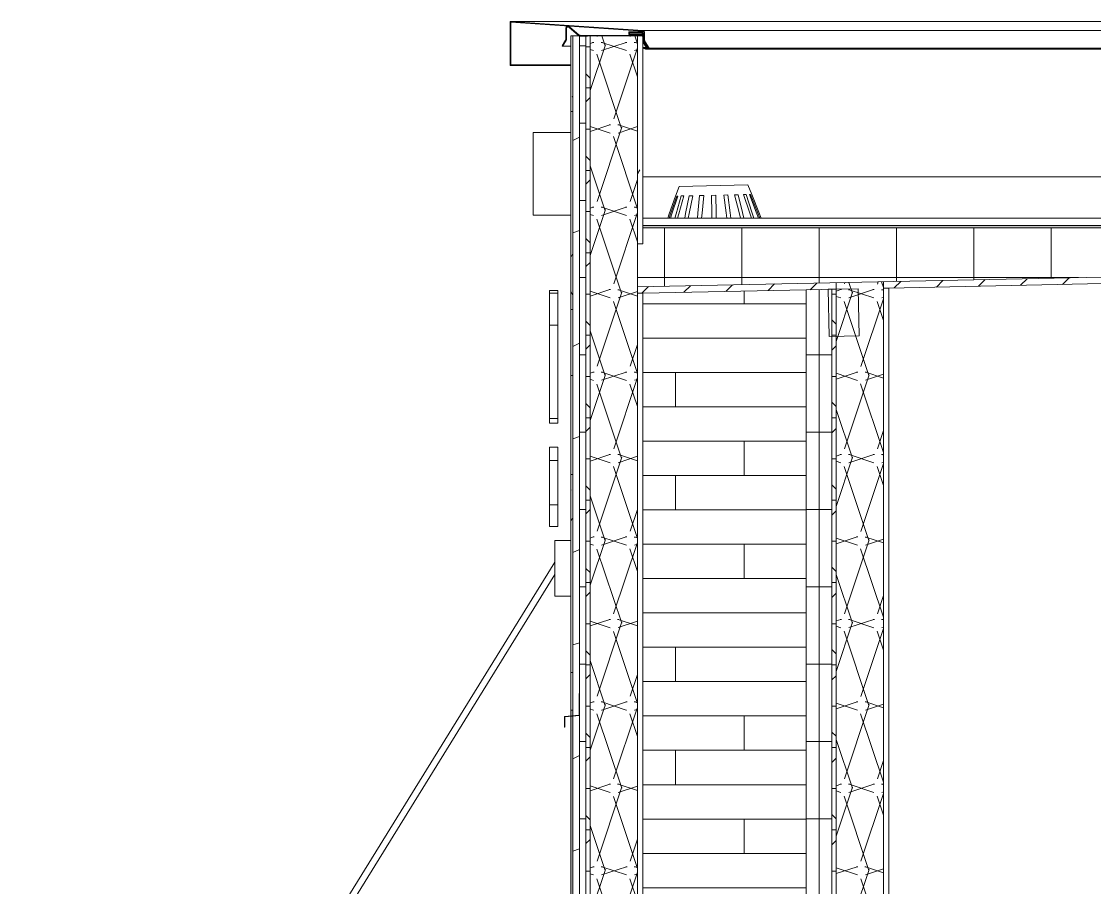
# Model space of a CAD drawing. Header units: inches. Extents: x 9661 to 15313, y -314 to 660.
# Drawn here: x 13195.7 to 13320.6, y 328.8 to 429.7 of the extents above; entities that cross this region are included whole.
import ezdxf

# ---------------------------------------------------------------- set-up
doc = ezdxf.new("R2010")
doc.units = ezdxf.units.IN
doc.header["$MEASUREMENT"] = 0
for name, color, linetype, lineweight in [('0-3', 55, 'Continuous', 9), ('0-5', 130, 'Continuous', 5), ('A-FLOR-8', 192, 'Continuous', 9), ('A-FLOR-MCUT-1', 51, 'Continuous', 9), ('A-FLOR-PATT-1', 45, 'Continuous', 9), ('A-GENM-2', 55, 'Continuous', 9), ('A-ROOF-3', 132, 'Continuous', 9), ('A-ROOF-4', 55, 'Continuous', 9), ('A-ROOF-5', 8, 'Continuous', 5), ('A-ROOF-PATT-1', 45, 'Continuous', 9), ('A-WALL-10', 113, 'Continuous', 9), ('A-WALL-5', 55, 'Continuous', 9), ('A-WALL-6', 251, 'Continuous', 5), ('A-WALL-9', 10, 'Continuous', 9), ('A-WALL-PATT-1', 55, 'Continuous', 9), ('A-WALL-PATT-2', 45, 'Continuous', 9), ('M-EQPM-1', 55, 'Continuous', 9), ('S-BEAM-2', 7, 'Continuous', 9), ('S-BEAM-3', 55, 'Continuous', 9)]:
    doc.layers.add(name, color=color, linetype=linetype, lineweight=lineweight)
pattern_1 = [(216.87, (14117.1676, 162.832), (71.999914, 48.000129), [12, -108]), (206.565, (14131.568, 155.632), (-23.99974, -23.9997), [26.833, -26.833]), (198.435, (14131.568, 143.632), (-47.999875, -23.999517), [15.179, -60.716])]
pattern_2 = [(0, (14107.568, 138.832), (0, 9), []), (90, (14107.568, 138.832), (-9, 6e-16), [])]
pattern_3 = [(0, (14107.5676, 138.832), (0, 4.798), []), (315, (14107.5676, 138.832), (4.798427, 0), [6.786, -6.786]), (45, (14107.5676, 138.832), (4.798427, 0), [6.786, -6.786])]
pattern_4 = [(161.57, (14108.0476, 139.312), (-3.8399538, -1.54e-05), [0, -27.322, 3.034, 0]), (18.43, (14107.0876, 139.312), (-3.8399538, 1.54e-05), [0, -27.322, 3.034, 0]), (108.43, (14108.0476, 139.312), (1.919622, -9.6005246), [9.106, -21.25]), (71.57, (14107.0876, 139.312), (1.919622, 9.6005246), [9.106, -21.25])]

# ---------------------------------------------------------------- blocks, each defined once
blk = doc.blocks.new('LVL-Laminated Veneer Lumber - 4X6 S_ PINE - NO_ 1-2262919-BUILDING SECTION - NORTH_SOUTH AT ELEVATOR AND COURTYARD - LOOKING EAST')
at = {"layer": 'S-BEAM-2'}
for p, q in [((-3826.77, 398.55), (-3830.27, 398.48)), ((-3830.27, 398.48), (-3830.15, 392.98)), ((-3826.77, 398.55), (-3826.65, 393.05)), ((-3830.15, 392.98), (-3826.65, 393.05))]:
    blk.add_line(p, q, dxfattribs=at)
blk = doc.blocks.new('CTR - 1st Phase - Structure_rvt-2-BUILDING SECTION - NORTH_SOUTH AT ELEVATOR AND COURTYARD - LOOKING EAST')
at = {"layer": '0-3'}
blk.add_blockref('LVL-Laminated Veneer Lumber - 4X6 S_ PINE - NO_ 1-2262919-BUILDING SECTION - NORTH_SOUTH AT ELEVATOR AND COURTYARD - LOOKING EAST', (0, 0), dxfattribs=at)
blk = doc.blocks.new('Basic Wall _ EXT - FIBER CEMENT - SMALL - ___-2145929-BUILDING SECTION - NORTH_SOUTH AT ELEVATOR AND COURTYARD - LOOKING EAST')
at = {"layer": 'A-WALL-5'}
for p, q in [((-3621.81, 429.66), (-3867.29, 429.66)), ((-3860.41, 429.11), (-3860.56, 429.11)), ((-3620.7, 428.6), (-3851.85, 428.6)), ((-3859.34, 428.04), (-3859.28, 428)), ((-3853.2, 428.04), (-3858.3, 428.04)), ((-3851.97, 428.37), (-3853.4, 428.37)), ((-3852.33, 428.23), (-3851.71, 428.23)), ((-3851.71, 428.16), (-3852.33, 428.16)), ((-3851.71, 428.08), (-3852.02, 428.08)), ((-3851.89, 428.04), (-3852.02, 428.04)), ((-3851.71, 428.24), (-3851.93, 428.24)), ((-3851.65, 428.47), (-3851.92, 428.47)), ((-3851.69, 428.52), (-3851.85, 428.52)), ((-3851.7, 428.27), (-3851.85, 428.27)), ((-3860.22, 426.79), (-3861.19, 426.79)), ((-3851.44, 426.64), (-3851.78, 426.64)), ((-3851.47, 426.5), (-3851.51, 426.51)), ((-3851.44, 426.42), (-3618.42, 426.42)), ((-3851.23, 426.59), (-3851.42, 426.59)), ((-3851.24, 426.63), (-3851.35, 426.63)), ((-3618.59, 426.57), (-3851.11, 426.57)), ((-3860.22, 424.62), (-3860.73, 424.62)), ((-3860.22, 424.54), (-3860.73, 424.54))]:
    blk.add_line(p, q, dxfattribs=at)
at = {"layer": 'A-WALL-5', "flags": 128}
for points in [[(-3860.39, 429.05), (-3860.45, 429.09), (-3860.51, 429.11), (-3860.57, 429.11), (-3860.63, 429.1), (-3860.69, 429.07), (-3860.74, 429.03), (-3860.77, 428.98), (-3860.8, 428.92), (-3860.81, 428.86)], [(-3860.73, 428.86), (-3860.72, 428.9), (-3860.71, 428.95), (-3860.68, 428.98), (-3860.65, 429.01), (-3860.61, 429.03), (-3860.56, 429.03), (-3860.52, 429.03), (-3860.48, 429.02), (-3860.44, 428.99)], [(-3851.63, 428.35), (-3851.63, 428.41), (-3851.66, 428.47), (-3851.69, 428.52), (-3851.73, 428.56), (-3851.79, 428.59), (-3851.85, 428.6)], [(-3860.81, 427.63), (-3860.81, 427.58), (-3860.82, 427.54), (-3860.84, 427.5)], [(-3860.78, 427.45), (-3860.75, 427.51), (-3860.73, 427.57), (-3860.73, 427.63)], [(-3859.13, 428.04), (-3859.18, 428.05), (-3859.24, 428.07), (-3859.29, 428.1)], [(-3851.77, 427.83), (-3851.78, 427.89), (-3851.81, 427.95), (-3851.85, 428.01), (-3851.9, 428.05), (-3851.96, 428.07), (-3852.02, 428.08)], [(-3851.85, 428.52), (-3851.81, 428.51), (-3851.78, 428.49), (-3851.75, 428.47), (-3851.72, 428.43), (-3851.71, 428.4), (-3851.71, 428.35)], [(-3851.85, 427.33), (-3851.83, 427.28), (-3851.8, 427.22)], [(-3851.74, 427.26), (-3851.76, 427.3), (-3851.77, 427.35), (-3851.77, 427.39)], [(-3851.71, 427.44), (-3851.7, 427.38), (-3851.68, 427.32), (-3851.65, 427.26)], [(-3851.59, 427.3), (-3851.61, 427.35), (-3851.62, 427.39), (-3851.63, 427.44)], [(-3851.55, 426.44), (-3851.49, 426.42), (-3851.42, 426.42), (-3851.36, 426.43), (-3851.3, 426.45)], [(-3851.35, 426.52), (-3851.39, 426.5), (-3851.43, 426.49), (-3851.44, 426.49)]]:
    blk.add_lwpolyline(points, dxfattribs=at)
blk = doc.blocks.new('Basic Wall _ EXT - FIBER CEMENT - LARGE - ___-2162461-BUILDING SECTION - NORTH_SOUTH AT ELEVATOR AND COURTYARD - LOOKING EAST')
at = {"layer": 'A-WALL-9'}
blk.add_hatch(color=256, dxfattribs=at).paths.add_polyline_path([(-3860.97, 347.5), (-3860.94, 347.53), (-3860.94, 348.72), (-3860.97, 348.72), (-3860.97, 347.53)], flags=0)
at = {"layer": 'A-WALL-10'}
for p, q in [((-3859.22, 351.44), (-3859.25, 351.44)), ((-3859.25, 351.44), (-3859.25, 348.9)), ((-3859.22, 349.5), (-3859.22, 351.44)), ((-3859.25, 348.9), (-3860.97, 348.75)), ((-3860.97, 348.75), (-3860.97, 347.5)), ((-3859.22, 348.87), (-3860.94, 348.72)), ((-3860.94, 347.5), (-3860.94, 348.72)), ((-3860.97, 347.5), (-3860.94, 347.5))]:
    blk.add_line(p, q, dxfattribs=at)
at = {"layer": 'A-WALL-5'}
blk.add_line((-3859.22, 348.87), (-3859.22, 349.5), dxfattribs=at)
blk = doc.blocks.new('Basic Wall _ EXT - FIBER CEMENT - SMALL - ___-2145935-BUILDING SECTION - NORTH_SOUTH AT ELEVATOR AND COURTYARD - LOOKING EAST')
at = {"layer": 'A-WALL-9'}
h = blk.add_hatch(color=256, dxfattribs=at)
h.paths.add_polyline_path([(-3867.29, 424.54), (-3860.73, 424.54), (-3860.73, 424.62), (-3867.21, 424.62), (-3867.21, 429.58), (-3851.85, 428.52), (-3851.85, 428.6), (-3867.29, 429.66), (-3867.29, 424.62)], flags=0)
h.paths.add_polyline_path([(-3851.55, 426.44), (-3851.55, 426.53), (-3851.78, 426.64), (-3851.78, 426.56), (-3851.59, 426.46)], flags=0)
h.paths.add_polyline_path([(-3851.3, 426.45), (-3851.13, 426.59), (-3851.62, 427.28), (-3851.65, 427.26), (-3851.23, 426.59), (-3851.33, 426.49)], flags=0)
h.paths.add_polyline_path([(-3851.42, 426.59), (-3851.36, 426.64), (-3851.77, 427.24), (-3851.78, 427.19), (-3851.42, 426.6)], flags=0)
h.paths.add_polyline_path([(-3861.19, 426.79), (-3860.78, 427.45), (-3860.84, 427.5), (-3861.25, 426.84)], flags=0)
h.paths.add_polyline_path([(-3851.85, 427.39), (-3851.77, 427.39), (-3851.81, 427.83), (-3851.85, 427.81), (-3851.85, 427.77)], flags=0)
h.paths.add_polyline_path([(-3851.63, 427.44), (-3851.66, 428.35), (-3851.71, 428.35), (-3851.71, 427.44)], flags=0)
h.paths.add_polyline_path([(-3860.73, 427.63), (-3860.73, 428.86), (-3860.81, 428.86), (-3860.78, 427.63), (-3860.73, 427.63)], flags=0)
h.paths.add_polyline_path([(-3858.3, 428), (-3858.31, 428.04), (-3858.37, 428)], flags=0)
h.paths.add_polyline_path([(-3852.02, 428), (-3852.02, 428.08), (-3853.2, 428.04), (-3853.2, 428), (-3852.47, 428)], flags=0)
h.paths.add_polyline_path([(-3859.34, 428.04), (-3859.29, 428.1), (-3860.42, 429.03), (-3860.43, 428.98), (-3859.37, 428.07)], flags=0)
h.paths.add_polyline_path([(-3852.33, 428.16), (-3852.33, 428.23), (-3853.4, 428.23), (-3853.4, 428.37), (-3851.97, 428.37), (-3851.92, 428.25), (-3851.85, 428.27), (-3851.92, 428.47), (-3853.48, 428.44), (-3853.48, 428.16), (-3852.47, 428.16)], flags=0)
at = {"layer": 'A-WALL-10'}
for p, q in [((-3851.85, 428.6), (-3867.29, 429.66)), ((-3867.29, 429.66), (-3867.29, 424.54)), ((-3867.21, 429.58), (-3851.85, 428.52)), ((-3867.21, 429.58), (-3867.21, 424.62)), ((-3860.81, 428.86), (-3860.81, 427.63)), ((-3860.73, 427.63), (-3860.73, 428.86)), ((-3860.44, 428.99), (-3859.34, 428.04)), ((-3859.29, 428.1), (-3860.39, 429.05)), ((-3860.84, 427.5), (-3861.25, 426.84)), ((-3861.19, 426.79), (-3860.78, 427.45)), ((-3859.13, 428.04), (-3858.3, 428.04)), ((-3859.13, 427.96), (-3858.3, 427.96)), ((-3858.3, 427.96), (-3858.3, 428.04)), ((-3851.92, 428.47), (-3853.48, 428.44)), ((-3853.48, 428.44), (-3853.48, 428.16)), ((-3853.48, 428.16), (-3852.33, 428.16)), ((-3853.4, 428.37), (-3851.97, 428.39)), ((-3853.4, 428.23), (-3853.4, 428.37)), ((-3852.33, 428.23), (-3853.4, 428.23)), ((-3852.02, 428.08), (-3853.2, 428.08)), ((-3853.2, 428), (-3853.2, 428.08)), ((-3852.33, 428.23), (-3852.33, 428.16)), ((-3851.97, 428.39), (-3851.93, 428.24)), ((-3851.93, 428.24), (-3851.85, 428.27)), ((-3851.85, 428.27), (-3851.92, 428.47)), ((-3851.77, 427.39), (-3851.77, 427.83)), ((-3851.71, 428.35), (-3851.71, 427.44)), ((-3851.63, 427.44), (-3851.63, 428.35)), ((-3851.11, 426.57), (-3851.59, 427.3)), ((-3861.25, 426.84), (-3861.19, 426.79)), ((-3851.78, 426.64), (-3851.82, 426.57)), ((-3851.55, 426.44), (-3851.82, 426.57)), ((-3851.8, 427.22), (-3851.42, 426.59)), ((-3851.51, 426.51), (-3851.78, 426.64)), ((-3851.35, 426.63), (-3851.74, 427.26)), ((-3851.65, 427.26), (-3851.22, 426.6)), ((-3851.42, 426.59), (-3851.35, 426.63)), ((-3851.22, 426.6), (-3851.35, 426.52)), ((-3851.3, 426.45), (-3851.11, 426.57)), ((-3867.29, 424.54), (-3860.73, 424.54)), ((-3860.73, 424.62), (-3867.21, 424.62)), ((-3860.73, 424.54), (-3860.73, 424.62))]:
    blk.add_line(p, q, dxfattribs=at)
for centre, radius, start, end in [((-3860.56, 428.86), 0.25, 49.2771, 180), ((-3860.56, 428.86), 0.171, 49.2771, 180), ((-3851.88, 428.35), 0.25, 0, 83.0705), ((-3861.06, 427.63), 0.25, 328.2381, 0), ((-3861.06, 427.63), 0.329, 328.2381, 0), ((-3859.13, 428.29), 0.329, 229.2771, 270), ((-3859.13, 428.29), 0.25, 229.2771, 270), ((-3852.02, 427.83), 0.25, 0, 90), ((-3852.02, 427.83), 0.171, 360, 90), ((-3851.88, 428.35), 0.171, 0, 82.4457), ((-3851.52, 427.39), 0.329, 180, 211.4324), ((-3851.52, 427.39), 0.25, 180, 211.4324), ((-3851.38, 427.44), 0.329, 180, 212.826), ((-3851.38, 427.44), 0.25, 180, 212.826), ((-3851.44, 426.67), 0.25, 244.1745, 302.0105), ((-3851.44, 426.67), 0.171, 244.1745, 302.0105)]:
    blk.add_arc(centre, radius, start, end, dxfattribs=at)
at = {"layer": 'A-WALL-5'}
for p, q in [((-3853.2, 428), (-3852.47, 428)), ((-3852.47, 428), (-3852.02, 428)), ((-3851.85, 427.83), (-3851.85, 427.39))]:
    blk.add_line(p, q, dxfattribs=at)
blk = doc.blocks.new('Family1 - SCUPPER - east_west-2920097-BUILDING SECTION - NORTH_SOUTH AT ELEVATOR AND COURTYARD - LOOKING EAST')
at = {"layer": 'A-GENM-2'}
for p, q in [((-3864.6, 407.13), (-3864.6, 416.73)), ((-3860.22, 416.73), (-3864.6, 416.73)), ((-3864.6, 407.13), (-3860.22, 407.13))]:
    blk.add_line(p, q, dxfattribs=at)
blk = doc.blocks.new('22142613 - Roof Drains - Type A - 15_ Strainer - 8_ Drain-2082947-BUILDING SECTION - NORTH_SOUTH AT ELEVATOR AND COURTYARD - LOOKING EAST')
at = {"layer": 'M-EQPM-1'}
for p, q in [((-3847.62, 410.46), (-3848.02, 409.34)), ((-3847.62, 410.46), (-3839.62, 410.63)), ((-3839.17, 409.52), (-3839.62, 410.63)), ((-3848.02, 409.34), (-3848.02, 409.34)), ((-3847.9, 409.34), (-3847.75, 409.34)), ((-3847.36, 409.35), (-3847.08, 409.36)), ((-3846.44, 409.37), (-3846.04, 409.38)), ((-3845.23, 409.4), (-3844.75, 409.41)), ((-3843.84, 409.42), (-3843.34, 409.43)), ((-3842.43, 409.45), (-3841.96, 409.46)), ((-3841.15, 409.48), (-3840.74, 409.49)), ((-3840.11, 409.5), (-3839.83, 409.51)), ((-3839.43, 409.52), (-3839.29, 409.52)), ((-3839.17, 409.52), (-3839.17, 409.52))]:
    blk.add_line(p, q, dxfattribs=at)
at = {"layer": 'M-EQPM-1', "flags": 128}
for points in [[(-3848.02, 409.34), (-3848.76, 407.26), (-3848.94, 406.76)], [(-3848.77, 406.76), (-3848.61, 407.26), (-3847.9, 409.34)], [(-3847.75, 409.34), (-3848.46, 407.26), (-3848.63, 406.76)], [(-3848.1, 406.76), (-3847.96, 407.27), (-3847.36, 409.35)], [(-3847.08, 409.36), (-3847.67, 407.28), (-3847.82, 406.76)], [(-3846.97, 406.76), (-3846.86, 407.3), (-3846.44, 409.37)], [(-3846.04, 409.38), (-3846.46, 407.3), (-3846.57, 406.76)], [(-3845.48, 406.76), (-3845.43, 407.33), (-3845.23, 409.4)], [(-3844.75, 409.41), (-3844.95, 407.33), (-3845.01, 406.76)], [(-3843.79, 406.76), (-3843.8, 407.36), (-3843.84, 409.42)], [(-3843.34, 409.43), (-3843.3, 407.37), (-3843.29, 406.76)], [(-3842.06, 406.76), (-3842.15, 407.39), (-3842.43, 409.45)], [(-3841.96, 409.46), (-3841.67, 407.4), (-3841.58, 406.76)], [(-3840.48, 406.76), (-3840.64, 407.42), (-3841.15, 409.48)], [(-3840.74, 409.49), (-3840.24, 407.43), (-3840.07, 406.76)], [(-3839.2, 406.76), (-3839.43, 407.45), (-3840.11, 409.5)], [(-3839.83, 409.51), (-3839.14, 407.45), (-3838.92, 406.76)], [(-3838.37, 406.76), (-3838.64, 407.46), (-3839.43, 409.52)], [(-3839.29, 409.52), (-3838.5, 407.47), (-3838.22, 406.76)], [(-3838.05, 406.76), (-3838.34, 407.47), (-3839.17, 409.52)]]:
    blk.add_lwpolyline(points, dxfattribs=at)
blk = doc.blocks.new('Logo Signage - Logo Signage-2965665-BUILDING SECTION - NORTH_SOUTH AT ELEVATOR AND COURTYARD - LOOKING EAST')
at = {"layer": 'A-WALL-5'}
for p, q in [((-3861.72, 398.34), (-3862.72, 398.34)), ((-3861.72, 398.04), (-3862.72, 398.04)), ((-3861.72, 398.04), (-3862.72, 398.04)), ((-3862.72, 394.3), (-3862.72, 398.03)), ((-3862.72, 398.03), (-3861.72, 398.03)), ((-3861.72, 398.03), (-3861.72, 394.3)), ((-3862.72, 384.49), (-3862.72, 394.3)), ((-3862.72, 394.3), (-3861.72, 394.3)), ((-3861.72, 394.3), (-3861.72, 384.49)), ((-3862.72, 383.43), (-3862.72, 384.49)), ((-3861.72, 384.49), (-3861.72, 383.43)), ((-3862.72, 382.91), (-3862.72, 383.43)), ((-3862.72, 383.43), (-3861.72, 383.43)), ((-3861.72, 382.91), (-3862.72, 382.91)), ((-3861.72, 383.43), (-3861.72, 382.91)), ((-3861.72, 380.1), (-3862.72, 380.1)), ((-3861.72, 378.55), (-3862.72, 378.55)), ((-3862.72, 373.38), (-3861.72, 373.38)), ((-3862.72, 370.86), (-3861.72, 370.86))]:
    blk.add_line(p, q, dxfattribs=at)
for points in [[(-3862.72, 398.03), (-3862.72, 398.24), (-3862.72, 398.34), (-3862.72, 398.34)], [(-3861.72, 398.34), (-3861.72, 398.34), (-3861.72, 398.24), (-3861.72, 398.03)], [(-3862.72, 378.56), (-3862.72, 379.46), (-3862.72, 380.22), (-3862.72, 380.08)], [(-3861.72, 380.08), (-3861.72, 380.22), (-3861.72, 379.46), (-3861.72, 378.56)], [(-3862.72, 373.38), (-3862.72, 373.43), (-3862.72, 374.77), (-3862.72, 378.55)], [(-3861.72, 378.55), (-3861.72, 374.77), (-3861.72, 373.43), (-3861.72, 373.38)], [(-3862.72, 370.86), (-3862.72, 370.88), (-3862.72, 371.54), (-3862.72, 373.34)], [(-3861.72, 373.34), (-3861.72, 371.54), (-3861.72, 370.88), (-3861.72, 370.86)]]:
    blk.add_open_spline(points, degree=3, dxfattribs=at)
blk = doc.blocks.new('Walls 9 - Walls 1-3280345-BUILDING SECTION - NORTH_SOUTH AT ELEVATOR AND COURTYARD - LOOKING EAST')
at = {"layer": 'S-BEAM-3'}
for p, q in [((-3860.22, 369.25), (-3862.1, 369.25)), ((-3862.1, 366), (-3862.1, 369.25)), ((-3862.1, 366.71), (-3924.19, 266.18)), ((-3923.55, 265.79), (-3862.1, 365.28)), ((-3862.1, 362.75), (-3862.1, 366)), ((-3862.1, 362.75), (-3860.22, 362.75)), ((-3923.87, 265.99), (-3924.19, 266.18)), ((-3923.55, 265.79), (-3923.87, 265.99))]:
    blk.add_line(p, q, dxfattribs=at)

msp = doc.modelspace()

# ---------------------------------------------------------------- hatches: boundary and pattern name
at = {"layer": 'A-FLOR-PATT-1'}
h = msp.add_hatch(dxfattribs=at)
h.set_pattern_fill('FP_39', color=256, style=0, pattern_type=2)
h.set_pattern_definition(pattern_2)
h.paths.add_polyline_path([(13267.41791, 398.7675), (13447.20017, 402.51297), (13268.04291, 402.51297), (13268.04291, 403.78161), (13267.41791, 403.76297), (13267.41791, 399.24979)], flags=0)
h.paths.add_polyline_path([(13448.04291, 402.53052), (13525.69291, 404.14823), (13525.69291, 409.14932), (13369.51465, 405.8956), (13396.0011, 405.8956), (13448.04291, 406.76297), (13448.04291, 403.42411)], flags=0)
h.paths.add_polyline_path([(13641.44291, 406.55969), (13680.14288, 407.36594), (13680.14288, 412.36702), (13641.44291, 411.56077), (13641.44291, 406.61578)], flags=0)
h = msp.add_hatch(dxfattribs=at)
h.set_pattern_fill('FP_40', color=256, style=0, pattern_type=2)
h.set_pattern_definition(pattern_3)
h.paths.add_polyline_path([(13267.41791, 398.01734), (13290.56791, 398.49963), (13290.56791, 399.24979), (13267.41791, 398.7675), (13267.41791, 398.03036)], flags=0)
h.paths.add_polyline_path([(13296.06791, 398.61421), (13526.94291, 403.42411), (13526.94291, 404.17427), (13296.06791, 399.36438), (13296.06791, 398.62724)], flags=0)
h.paths.add_polyline_path([(13532.44291, 403.53869), (13532.94291, 403.54911), (13532.94291, 404.29927), (13532.44291, 404.28886), (13532.44291, 403.59832)], flags=0)
h.paths.add_polyline_path([(13634.19291, 405.65849), (13634.69291, 405.6689), (13634.69291, 406.41907), (13634.19291, 406.40865), (13634.19291, 405.6689)], flags=0)
h.paths.add_polyline_path([(13640.19291, 405.78349), (13680.14288, 406.61578), (13680.14288, 407.36594), (13640.19291, 406.53365), (13640.19291, 406.41907)], flags=0)
at = {"layer": 'A-ROOF-5'}
msp.add_hatch(color=256, dxfattribs=at).paths.add_polyline_path([(13282.47537, 405.64557), (13396.0011, 405.64557), (13448.04291, 406.51293), (13448.04291, 406.76297), (13396.00111, 405.8956), (13268.04291, 405.8956), (13268.04291, 405.64557), (13278.28558, 405.64557)], flags=0)
at = {"layer": 'A-ROOF-PATT-1'}
h = msp.add_hatch(dxfattribs=at)
h.set_pattern_fill('FP_39', color=256, style=0, pattern_type=2)
h.set_pattern_definition(pattern_2)
h.paths.add_polyline_path([(13315.99375, 402.51297), (13448.04291, 402.53052), (13448.04291, 406.51293), (13396.0011, 405.64557), (13268.04291, 405.64557), (13268.04291, 402.51297), (13299.23456, 402.51297)], flags=0)
at = {"layer": 'A-WALL-6'}
msp.add_hatch(color=256, dxfattribs=at).paths.add_polyline_path([(13259.66791, 227.625), (13259.91791, 227.625), (13259.91791, 349.5), (13259.66791, 349.5), (13259.66791, 227.88194)], flags=0)
at = {"layer": 'A-WALL-PATT-1'}
h = msp.add_hatch(dxfattribs=at)
h.set_pattern_fill('FP_54', color=256, style=0, pattern_type=2)
h.set_pattern_definition([(0, (13263.8556, 136.8), (0, 4), []), (90, (13263.856, 136.8), (-8, 8), [4, -28]), (90, (13279.856, 140.8), (-8, 8), [4, -28])])
h.paths.add_polyline_path([(13282.47537, 109.75), (13287.81791, 109.75), (13287.81791, 119.54), (13262.41791, 119.54), (13262.41791, 120.07), (13287.81791, 120.07), (13287.81791, 132.71), (13262.41791, 132.71), (13262.41791, 133.24), (13287.81791, 133.24), (13287.81791, 227.625), (13259.66791, 227.6), (13259.66791, 109.75), (13262.41791, 109.75)], flags=0)
h.paths.add_polyline_path([(13282.47537, 233.875), (13287.06791, 233.875), (13287.06791, 398.42671), (13268.04291, 398.01734), (13268.04291, 233.875)], flags=0)
at = {"layer": 'A-WALL-PATT-2'}
h = msp.add_hatch(dxfattribs=at)
h.set_pattern_fill('FP_42', color=256, style=0, pattern_type=2)
h.set_pattern_definition([(0, (14107.5676, 138.832), (15.36, 3.84), [1.267, -10.253, 1.267, -10.253, -61.44]), (0, (14107.5676, 138.832), (15.36, 3.84), [-23.04, 1.267, -21.773, 1.267, -10.253, -26.88]), (0, (14107.5676, 138.832), (15.36, 3.84), [-57.6, 1.267, -6.413, 1.267, -17.933]), (120, (14113.3276, 140.752), (-11.005538, 11.38215), [1.267, -10.253, 1.267, -10.253, -61.44]), (120, (14113.3276, 140.752), (-11.005538, 11.38215), [-23.04, 1.267, -21.773, 1.267, -10.253, -26.88]), (120, (14113.3276, 140.752), (-11.005538, 11.38215), [-57.6, 1.267, -6.413, 1.267, -17.933]), (240, (14115.2476, 148.432), (-4.354462, -15.22215), [1.267, -10.253, 1.267, -10.253, -61.44]), (240, (14115.2476, 148.432), (-4.354462, -15.22215), [-23.04, 1.267, -21.773, 1.267, -10.253, -26.88]), (240, (14115.2476, 148.432), (-4.354462, -15.22215), [-57.6, 1.267, -6.413, 1.267, -17.933])])
h.paths.add_polyline_path([(13259.91791, 349.5), (13259.91791, 428), (13259.66791, 428), (13259.66791, 349.5)], flags=0)
h = msp.add_hatch(dxfattribs=at)
h.set_pattern_fill('FP_38', color=256, style=0, pattern_type=2)
h.set_pattern_definition(pattern_1)
h.paths.add_polyline_path([(13260.66791, 349.5), (13260.66791, 428), (13259.91791, 428), (13259.91791, 349.5)], flags=0)
h = msp.add_hatch(dxfattribs=at)
h.set_pattern_fill('FP_39', color=256, style=0, pattern_type=2)
h.set_pattern_definition(pattern_2)
h.paths.add_polyline_path([(13261.41791, 349.5), (13261.41791, 428), (13260.66791, 428), (13260.66791, 349.5)], flags=0)
h = msp.add_hatch(dxfattribs=at)
h.set_pattern_fill('FP_40', color=256, style=0, pattern_type=2)
h.set_pattern_definition(pattern_3)
h.paths.add_polyline_path([(13261.91791, 349.5), (13261.91791, 428), (13261.41791, 428), (13261.41791, 349.5)], flags=0)
h = msp.add_hatch(dxfattribs=at)
h.set_pattern_fill('FP_35', color=256, style=0, pattern_type=2)
h.set_pattern_definition(pattern_4)
h.paths.add_polyline_path([(13265.71619, 349.5), (13267.41791, 349.5), (13267.41791, 428), (13261.91791, 428), (13261.91791, 349.5)], flags=0)
h = msp.add_hatch(dxfattribs=at)
h.set_pattern_fill('FP_41', color=256, style=0, pattern_type=2)
h.set_pattern_definition([(0, (14107.568, 138.832), (30.72, 7.68), [1.267, -21.773, 1.267, -21.773, -122.88]), (0, (14107.568, 138.832), (30.72, 7.68), [-46.08, 1.267, -44.813, 1.267, -21.773, -53.76]), (0, (14107.568, 138.832), (30.72, 7.68), [-115.2, 1.267, -14.093, 1.267, -37.133]), (120, (14119.088, 142.672), (-22.011075, 22.7643), [1.267, -21.773, 1.267, -21.773, -122.88]), (120, (14119.088, 142.672), (-22.011075, 22.7643), [-46.08, 1.267, -44.813, 1.267, -21.773, -53.76]), (120, (14119.088, 142.672), (-22.011075, 22.7643), [-115.2, 1.267, -14.093, 1.267, -37.133]), (240, (14122.928, 158.032), (-8.708925, -30.4443), [1.267, -21.773, 1.267, -21.773, -122.88]), (240, (14122.928, 158.032), (-8.708925, -30.4443), [-46.08, 1.267, -44.813, 1.267, -21.773, -53.76]), (240, (14122.928, 158.032), (-8.708925, -30.4443), [-115.2, 1.267, -14.093, 1.267, -37.133])])
h.paths.add_polyline_path([(13268.04291, 349.5), (13268.04291, 398.03036), (13267.41791, 398.01734), (13267.41791, 349.5)], flags=0)
h.paths.add_polyline_path([(13267.41791, 403.76859), (13268.04291, 403.78161), (13268.04291, 428), (13267.41791, 427.96152), (13267.41791, 403.7725)], flags=0)
h = msp.add_hatch(dxfattribs=at)
h.set_pattern_fill('FP_35', color=256, style=0, pattern_type=2)
h.set_pattern_definition(pattern_4)
h.paths.add_polyline_path([(13296.06791, 227.625), (13296.06791, 399.36438), (13290.56791, 399.24979), (13290.56791, 227.625)], flags=0)
h = msp.add_hatch(dxfattribs=at)
h.set_pattern_fill('FP_39', color=256, style=0, pattern_type=2)
h.set_pattern_definition(pattern_2)
h.paths.add_polyline_path([(13289.16791, 227.625), (13290.06791, 227.625), (13290.06791, 398.48921), (13287.06791, 398.42671), (13287.06791, 228.375), (13289.16791, 228.375)], flags=0)
h = msp.add_hatch(dxfattribs=at)
h.set_pattern_fill('FP_40', color=256, style=0, pattern_type=2)
h.set_pattern_definition(pattern_3)
h.paths.add_polyline_path([(13290.56791, 227.625), (13290.56791, 398.49963), (13290.06791, 398.48921), (13290.06791, 227.625)], flags=0)
h = msp.add_hatch(dxfattribs=at)
h.set_pattern_fill('FP_38', color=256, style=0, pattern_type=2)
h.set_pattern_definition(pattern_1)
h.paths.add_polyline_path([(13259.91791, 228.375), (13260.66791, 228.375), (13260.66382, 349.5), (13259.91791, 349.5), (13259.91793, 233.86457)], flags=0)
h = msp.add_hatch(dxfattribs=at)
h.set_pattern_fill('FP_39', color=256, style=0, pattern_type=2)
h.set_pattern_definition(pattern_2)
h.paths.add_polyline_path([(13261.41791, 228.375), (13261.41791, 349.5), (13260.66791, 349.5), (13260.66791, 228.375)], flags=0)
h = msp.add_hatch(dxfattribs=at)
h.set_pattern_fill('FP_40', color=256, style=0, pattern_type=2)
h.set_pattern_definition(pattern_3)
h.paths.add_polyline_path([(13261.91791, 228.375), (13261.91791, 349.5), (13261.41791, 349.5), (13261.41791, 228.375), (13261.52639, 228.375)], flags=0)
h = msp.add_hatch(dxfattribs=at)
h.set_pattern_fill('FP_35', color=256, style=0, pattern_type=2)
h.set_pattern_definition(pattern_4)
h.paths.add_polyline_path([(13265.71619, 228.375), (13267.41791, 228.375), (13267.41791, 349.5), (13261.91791, 349.5), (13261.91791, 228.375)], flags=0)

# ---------------------------------------------------------------- linework, layer by layer
at = {"layer": 'A-FLOR-8'}
for p, q in [((13532.94291, 403.54911), (13296.69291, 398.62724)), ((13287.06791, 398.42671), (13268.04291, 398.03036))]:
    msp.add_line(p, q, dxfattribs=at)
at = {"layer": 'A-FLOR-MCUT-1'}
msp.add_line((13447.20017, 402.51297), (13267.41791, 398.7675), dxfattribs=at)
at = {"layer": 'A-ROOF-3'}
for p, q in [((13268.04291, 403.78161), (13268.04291, 405.8956)), ((13357.51205, 405.8956), (13268.04291, 405.8956)), ((13396.0011, 405.64557), (13268.04291, 405.64557))]:
    msp.add_line(p, q, dxfattribs=at)
at = {"layer": 'A-ROOF-4'}
for p, q in [((13268.04291, 411.58012), (13478.96511, 411.58012)), ((13268.04291, 406.76297), (13399.14549, 406.76297))]:
    msp.add_line(p, q, dxfattribs=at)
at = {"layer": 'A-WALL-10'}
for p, q in [((13259.66791, 428), (13259.66791, 109.25)), ((13268.04291, 428), (13259.66791, 428)), ((13259.91791, 428), (13259.91791, 228.375)), ((13260.66791, 428), (13260.66791, 228.375)), ((13261.41791, 428), (13261.41791, 228.375)), ((13261.91791, 428), (13261.91791, 228.375)), ((13267.41791, 428), (13267.41791, 233.875)), ((13268.04291, 405.8956), (13268.04291, 428)), ((13267.41791, 403.76859), (13268.04291, 403.78161)), ((13290.56791, 399.24979), (13290.56791, -3)), ((13296.06791, 399.36438), (13296.06791, -3)), ((13296.69291, 398.62724), (13296.06791, 398.61421)), ((13296.69291, 398.62724), (13296.69291, -15)), ((13268.04291, 398.03036), (13267.41791, 398.01734)), ((13268.04291, 398.03036), (13268.04291, 233.875)), ((13290.56791, 398.49963), (13287.06791, 398.42671)), ((13287.06791, 228.375), (13287.06791, 398.42671)), ((13290.06791, 398.48921), (13290.06791, -3)), ((13259.91791, 349.5), (13259.66791, 349.5))]:
    msp.add_line(p, q, dxfattribs=at)

# ---------------------------------------------------------------- block references
at = {"layer": '0-5'}
msp.add_blockref('CTR - 1st Phase - Structure_rvt-2-BUILDING SECTION - NORTH_SOUTH AT ELEVATOR AND COURTYARD - LOOKING EAST', (17119.89164, 0), dxfattribs=at)
at = {"layer": 'A-GENM-2'}
msp.add_blockref('Family1 - SCUPPER - east_west-2920097-BUILDING SECTION - NORTH_SOUTH AT ELEVATOR AND COURTYARD - LOOKING EAST', (17119.89164, 0), dxfattribs=at)
at = {"layer": 'A-WALL-5'}
for name in ['Basic Wall _ EXT - FIBER CEMENT - SMALL - ___-2145929-BUILDING SECTION - NORTH_SOUTH AT ELEVATOR AND COURTYARD - LOOKING EAST', 'Basic Wall _ EXT - FIBER CEMENT - SMALL - ___-2145935-BUILDING SECTION - NORTH_SOUTH AT ELEVATOR AND COURTYARD - LOOKING EAST', 'Logo Signage - Logo Signage-2965665-BUILDING SECTION - NORTH_SOUTH AT ELEVATOR AND COURTYARD - LOOKING EAST', 'Basic Wall _ EXT - FIBER CEMENT - LARGE - ___-2162461-BUILDING SECTION - NORTH_SOUTH AT ELEVATOR AND COURTYARD - LOOKING EAST']:
    msp.add_blockref(name, (17119.89164, 0), dxfattribs=at)
at = {"layer": 'M-EQPM-1'}
msp.add_blockref('22142613 - Roof Drains - Type A - 15_ Strainer - 8_ Drain-2082947-BUILDING SECTION - NORTH_SOUTH AT ELEVATOR AND COURTYARD - LOOKING EAST', (17119.89164, 0), dxfattribs=at)
at = {"layer": 'S-BEAM-3'}
msp.add_blockref('Walls 9 - Walls 1-3280345-BUILDING SECTION - NORTH_SOUTH AT ELEVATOR AND COURTYARD - LOOKING EAST', (17119.89164, 0), dxfattribs=at)

doc.saveas('drawing.dxf')
